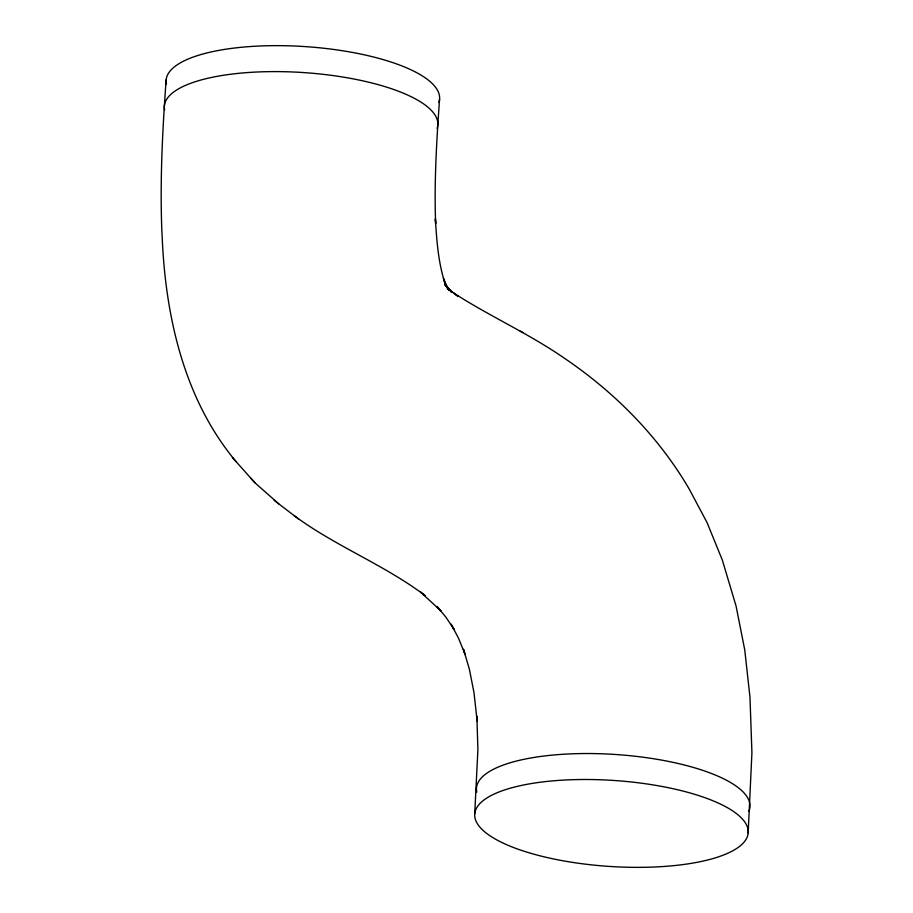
<?xml version="1.0" encoding="UTF-8"?>
<svg xmlns="http://www.w3.org/2000/svg" width="913" height="913" viewBox="0 0 913 913"><rect width="100%" height="100%" fill="white"/><g stroke="black" fill="none" stroke-linecap="round" stroke-linejoin="round"><path stroke-width="1.37" d="M166.132 79.956C162.491 130.354 159.878 180.911 161.875 231.457L162.149 236.159C165.356 315.887 183.855 399.278 236.216 461.795M439.564 99.186C436.642 140.591 434.052 182.098 435.649 223.617L435.375 218.903C436.699 240.724 438.297 262.853 445.122 283.772L443.444 278.511L448.888 290.357L445.989 285.37L451.376 292.103L444.631 284.536L451.775 291.635L447.21 288.166L458.098 296.428L453.567 292.97C490.098 316.537 530.133 334.249 565.832 359.208L568.194 360.829C616.811 394.462 659.095 437.601 689.041 488.752L707.061 522.59L722.309 560L736.038 605.924L744.757 649.942L749.984 697.361L751.924 752.78L748.169 833.044A137.064 43.037 3.9 0 1 539.731 855.743A137.064 43.037 3.9 0 1 546.442 781.494A137.064 43.037 3.9 0 1 748.169 833.044M474.726 813.814L477.91 749.402L476.848 716.157L477.122 720.973L474.041 692.876L469.362 669.161L463.484 649.28L465.162 654.553L458.474 638.096L451.056 624.15L453.932 629.125L445.898 617.177L437.099 606.552L440.888 610.831L420.631 592.16L425.173 595.63C384.133 564.679 335.219 546.157 293.986 515.491M520.284 331.134L522.807 332.526M232.438 457.539L254.784 482.646L278.807 503.885M274.242 500.404L298.517 518.949M250.984 478.355L254.784 482.646M476.78 792.096A137.064 43.037 3.9 0 1 617.234 754.606A137.064 43.037 3.9 0 1 748.865 811.326M164.637 110.165A137.064 43.037 3.9 0 1 303.378 72.561A137.064 43.037 3.9 0 1 437.122 128.345M166.406 84.201A137.064 43.037 3.9 0 1 305.147 46.597A137.064 43.037 3.9 0 1 438.891 102.382"/></g></svg>
